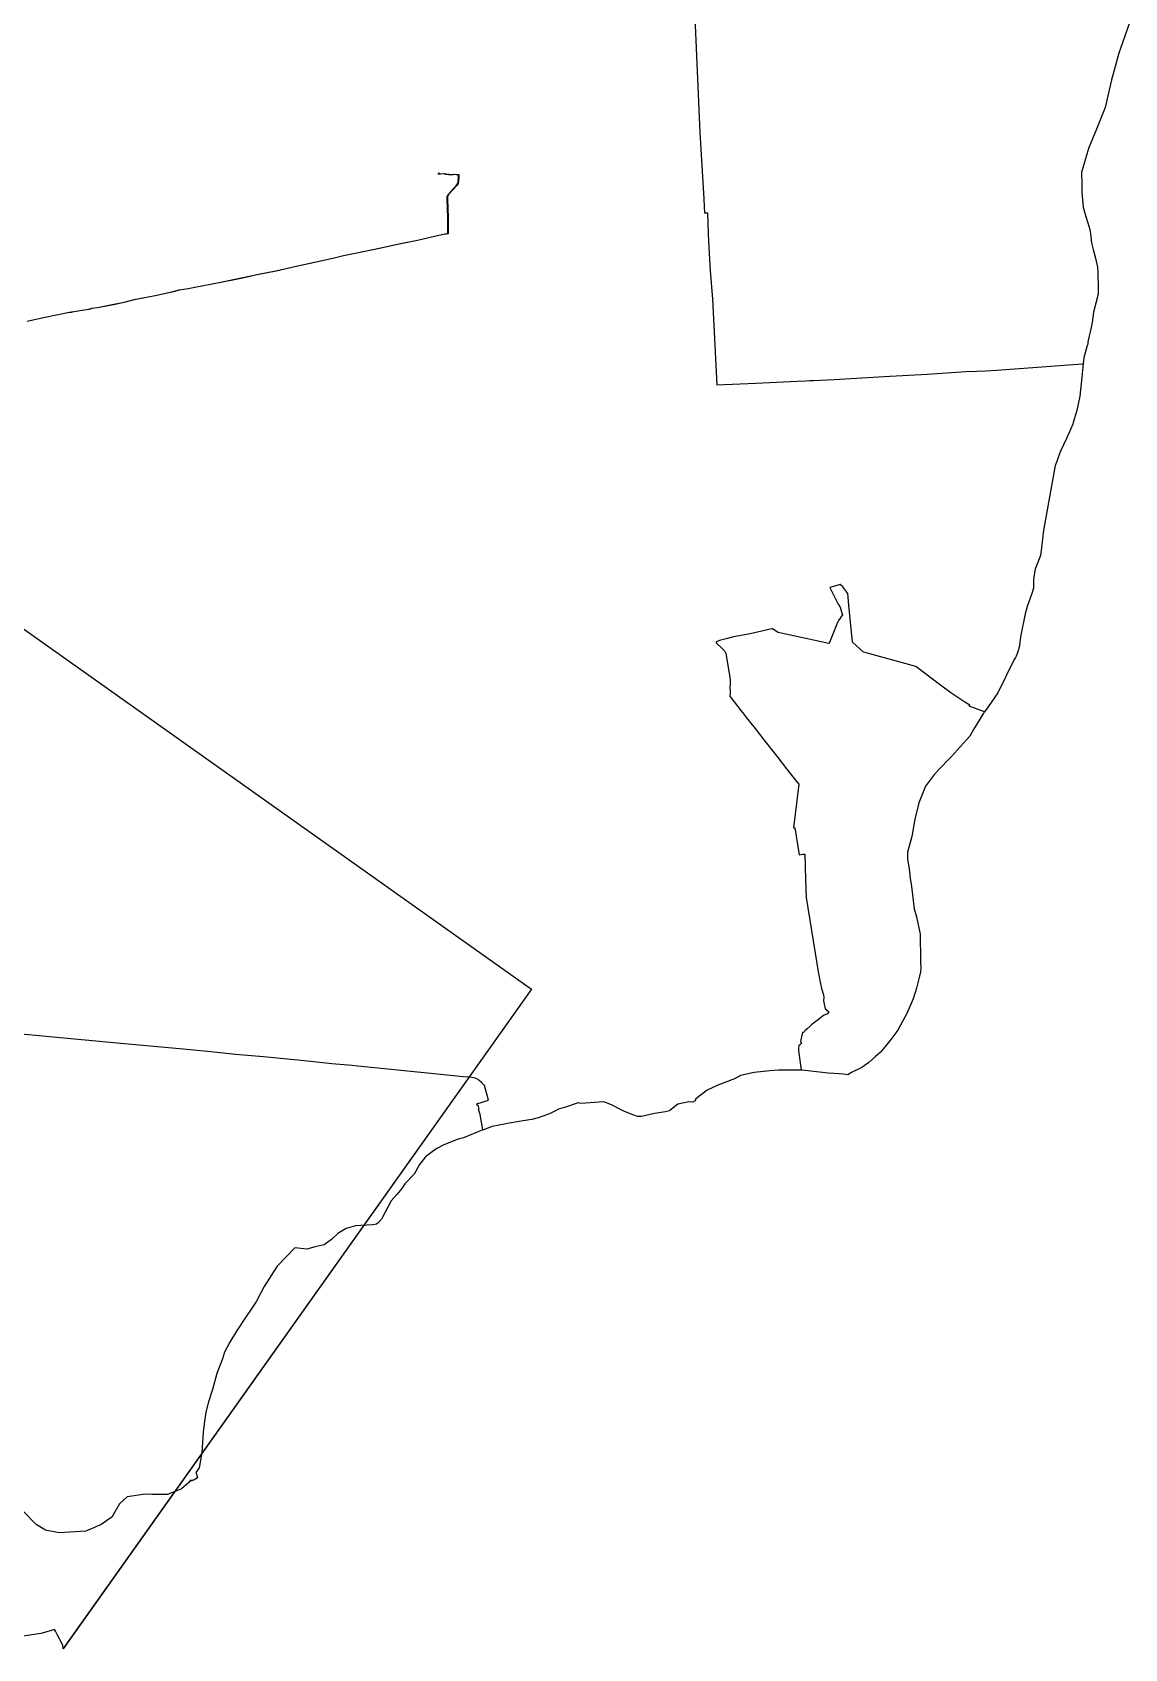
# Model space of a CAD drawing. Extents: x 896 to 2274771, y 652 to 548028.
# Drawn here: x 2239029 to 2252526, y 415777 to 435759 of the extents above; entities that cross this region are included whole.
import ezdxf

# ---------------------------------------------------------------- set-up
doc = ezdxf.new("R2010")
doc.units = 0
doc.header["$MEASUREMENT"] = 0
doc.layers.add('MUNICIPAL', color=14, linetype='CONTINUOUS')
doc.layers.add('Z', color=30, linetype='CONTINUOUS')

msp = doc.modelspace()

# ---------------------------------------------------------------- linework, layer by layer
at = {"layer": 'MUNICIPAL', "linetype": 'Continuous'}
for points in [[(2247211.89, 436035.5), (2247278.02, 434520.41), (2247326.13, 433699.37), (2247329.13, 433606.35), (2247333.6, 433526.48), (2247351.19, 433527.61), (2247369.3, 433528.6), (2247380.42, 433270.85), (2247385.16, 433176.92), (2247397.5, 432952.75), (2247405, 432816.82), (2247432.52, 432458.5), (2247484.57, 431402.71), (2247487.58, 431402.85), (2247966.6, 431423.92), (2247969.6, 431424.06), (2248480.05, 431446.52), (2248589.54, 431451.27), (2248630.01, 431453.14), (2248654.06, 431454.27), (2248682.3, 431455.59), (2248936.22, 431467.98), (2249553.58, 431503.92), (2249622.73, 431507.95), (2250087.72, 431535), (2250564.59, 431564.7), (2250699.25, 431569.4), (2250808.51, 431575.54), (2250944.48, 431583.15), (2250947.49, 431583.1), (2252001.97, 431661.21), (2252014.15, 431661.69), (2251996.97, 431495.14), (2251970.83, 431263.46), (2251934.59, 431083.19), (2251889.5, 430934.08), (2251884.2, 430917.05), (2251857.56, 430849.73), (2251845.93, 430820.97), (2251808.71, 430738.01), (2251734.01, 430583.32), (2251725.4, 430560.12), (2251705.08, 430504.9), (2251686.02, 430454.89), (2251666.79, 430405.78), (2251528.78, 429623.95), (2251519.77, 429566.63), (2251499.27, 429386.14), (2251484.37, 429293.6), (2251469.62, 429249.09), (2251418.12, 429120.77), (2251404.48, 429027.29), (2251398.04, 428982.57), (2251397.78, 428889.14), (2251384.18, 428833.62), (2251358.09, 428764.61), (2251321.89, 428660.33), (2251295.68, 428572.53), (2251243.14, 428305.12), (2251232.6, 428248.9), (2251227.51, 428186.24), (2251225.13, 428173.65), (2251206.92, 428099.22), (2251186.69, 428048.28), (2251177.19, 428031.28), (2251160.39, 428004), (2250957.98, 427594.69), (2250837.14, 427419.78), (2250792.91, 427358.14), (2250792.25, 427358.44), (2250604.94, 427429.27), (2250611.79, 427440.41), (2250552.85, 427478.63), (2250376.71, 427593.94), (2250248.35, 427688.43), (2250199.33, 427725.22), (2250166.45, 427749.53), (2249945.7, 427920.02), (2249330.6, 428089.78), (2249300.57, 428098.07), (2249163.17, 428220.36), (2249118.15, 428678.49), (2249103.91, 428823.34), (2249092.62, 428838.32), (2249043.15, 428903.96), (2249011.48, 428934.14), (2248880.99, 428898.09), (2248987.59, 428690.9), (2249007.52, 428661.11), (2249037.54, 428558.94), (2248991.13, 428489.12), (2248979.81, 428472.09), (2248968.87, 428443.83), (2248880.68, 428215.81), (2248875.19, 428202.96), (2248869.37, 428204.51), (2248244.79, 428341.51), (2248172.73, 428385.79), (2248165.99, 428383.81), (2247900.43, 428325.01), (2247691.23, 428284.79), (2247600.84, 428262.35), (2247518.16, 428241.39), (2247475.2, 428220.75), (2247482.81, 428208.87), (2247486.73, 428202.73), (2247542.72, 428149.18), (2247572.81, 428120.39), (2247580.15, 428113.36), (2247602.66, 428073.36), (2247602.65, 428058.37), (2247630.15, 427883.37), (2247644.22, 427813.05), (2247652.6, 427750.05), (2247651.88, 427723.43), (2247651.65, 427720.44), (2247650.34, 427702.98), (2247647.77, 427668.81), (2247653.22, 427601.25), (2247652.03, 427568.38), (2247648.42, 427563.37), (2247643.07, 427555.95), (2247654.62, 427541.92), (2247659.73, 427534.18), (2247783.66, 427377.23), (2247819.11, 427330.62), (2247851.03, 427289.24), (2247943.3, 427172.17), (2248011.86, 427084.91), (2248066.45, 427013.91), (2248226.77, 426810.2), (2248348.02, 426654.55), (2248473.48, 426495.69), (2248497.98, 426464.2), (2248432.66, 425924.06), (2248450.78, 425924.14), (2248504.75, 425592.71), (2248548.94, 425600.3), (2248572.02, 425601.08), (2248581.84, 425290.09), (2248590.69, 425065.34), (2248723.86, 424246.97), (2248736.42, 424169.85), (2248758.14, 424036.46), (2248781.13, 423936.96), (2248804.74, 423861.71), (2248807.23, 423827.07), (2248804.73, 423786.69), (2248827.2, 423689.2), (2248860.95, 423657.76), (2248872.08, 423648.74), (2248851.99, 423625.25), (2248804.59, 423605.47), (2248768.95, 423577.43), (2248742.88, 423557.09), (2248711.07, 423530.16), (2248682.23, 423508.68), (2248677.22, 423504.94), (2248657.62, 423488.96), (2248657.99, 423488.52), (2248639.66, 423473.6), (2248600.7, 423439.92), (2248573.43, 423416.3), (2248571.53, 423406.88), (2248559.24, 423394.26), (2248558.63, 423393.33), (2248544.79, 423397.92), (2248539.6, 423372.45), (2248537.05, 423359.89), (2248525.89, 423304.21), (2248522.21, 423285.86), (2248530.62, 423265.31), (2248532.89, 423259.78), (2248522.63, 423256.27), (2248512.99, 423243.45), (2248498.26, 423237.34), (2248496.69, 423189.13), (2248495.98, 423178.97), (2248496.9, 423173.62), (2248529.69, 422927.37), (2248335.53, 422927.52), (2248247.2, 422927.67), (2248140.44, 422918.88), (2247948.43, 422900.29), (2247778.33, 422861.35), (2247704.35, 422821.87), (2247498.43, 422744.7), (2247366.64, 422681.76), (2247227.56, 422574.59), (2247219.12, 422550.92), (2247188.81, 422534.25), (2247139.5, 422538.99), (2247003.68, 422507.03), (2246904.06, 422430.76), (2246902.63, 422428.87), (2246900.11, 422427.85), (2246850.49, 422413.39), (2246717.18, 422394.57), (2246556.64, 422354.53), (2246504.4, 422356.3), (2246461.15, 422371.41), (2246344.68, 422418.69), (2246298.02, 422443.03), (2246183.64, 422502.52), (2246089.75, 422538.89), (2245806.9, 422517.83), (2245771.82, 422523.34), (2245618.19, 422470.52), (2245530.86, 422445.38), (2245485.12, 422422.21), (2245418.28, 422388.42), (2245279.82, 422338.32), (2245198.96, 422320.59), (2245171.26, 422316.31), (2245043.48, 422296.38), (2244900.71, 422268.48), (2244862, 422261.56), (2244815.23, 422252.62), (2244799.06, 422249.9), (2244709.02, 422234.72), (2244601.73, 422192.78), (2244594.59, 422189.86), (2244560.98, 422379.5), (2244541.2, 422447.48), (2244551.54, 422451.52), (2244537.84, 422492.66), (2244529.06, 422489.25), (2244521.67, 422514.66), (2244665.36, 422556.26), (2244639.75, 422649.51), (2244614.54, 422739.67), (2244607.36, 422748), (2244578.78, 422778.1), (2244551.93, 422801.47), (2244536.09, 422812.49), (2244519.9, 422821.01), (2244498.85, 422828.96), (2244481.57, 422833.03), (2244433.17, 422840.86), (2244351.6, 422848.7), (2243913.21, 422891.54), (2243090.85, 422974.32), (2243049.84, 422978.25), (2242979.81, 422985.12), (2242728.64, 423009.49), (2242350.45, 423046.87), (2241883.83, 423092.02), (2241540.74, 423124.23), (2241195.39, 423158.55), (2241024.87, 423175.5), (2240847.09, 423192.1), (2240530.63, 423221.28), (2240077.35, 423264.74), (2239286.81, 423338.32), (2238765.54, 423387.24)], [(2252640.29, 436029.88), (2252453.99, 435503.09), (2252360.99, 435171.81), (2252283.7, 434831.27), (2252178.41, 434560.74), (2252078.65, 434323.14), (2251994.29, 434024.7), (2251994.91, 433879.97), (2251994.79, 433780.14), (2252011.7, 433597.69), (2252042.5, 433494.62), (2252069.98, 433402.88), (2252096.1, 433320.15), (2252096.68, 433318.3), (2252101.94, 433269.51), (2252117.57, 433158.34), (2252135.74, 433075.05), (2252163.79, 432967.31), (2252188.82, 432854.43), (2252192.31, 432793.84), (2252194.5, 432722.85), (2252196.65, 432655.46), (2252197.07, 432522.69), (2252141.99, 432300.29), (2252123.5, 432171.23), (2252117.14, 432132.18), (2252113.29, 432111.88), (2252104.31, 432071.56), (2252087.39, 432008.8), (2252071.53, 431930.81), (2252069.72, 431905.67), (2252063.77, 431887.22), (2252021.94, 431736.91), (2252014.15, 431661.69), (2251996.97, 431495.14), (2251970.83, 431263.46), (2251934.59, 431083.19), (2251889.5, 430934.08), (2251884.2, 430917.05), (2251857.56, 430849.73), (2251845.93, 430820.97), (2251808.71, 430738.01), (2251734.01, 430583.32), (2251725.4, 430560.12), (2251705.08, 430504.9), (2251686.02, 430454.89), (2251666.79, 430405.78), (2251528.78, 429623.95), (2251519.77, 429566.63), (2251499.27, 429386.14), (2251484.37, 429293.6), (2251469.62, 429249.09), (2251418.12, 429120.77), (2251404.48, 429027.29), (2251398.04, 428982.57), (2251397.78, 428889.14), (2251384.18, 428833.62), (2251358.09, 428764.61), (2251321.89, 428660.33), (2251295.68, 428572.53), (2251243.14, 428305.12), (2251232.6, 428248.9), (2251227.51, 428186.24), (2251225.13, 428173.65), (2251206.92, 428099.22), (2251186.69, 428048.28), (2251177.19, 428031.28), (2251160.39, 428004), (2250957.98, 427594.69), (2250837.14, 427419.78), (2250792.91, 427358.14), (2250788.7, 427352.26), (2250783.04, 427344.35), (2250659.79, 427139.71), (2250611.25, 427058.9), (2250571.52, 427013.26), (2250384.84, 426808.34), (2250364.9, 426787.85), (2250232.17, 426651.87), (2250161.8, 426569.92), (2250064.82, 426441.65), (2249980.58, 426235.05), (2249932.07, 426032.58), (2249897.19, 425816.23), (2249844.5, 425625.28), (2249842.77, 425542.17), (2249861.22, 425413.74), (2249877.08, 425303.98), (2249891.21, 425200.98), (2249926.84, 424922.19), (2249953.83, 424825.79), (2249999.85, 424610.68), (2250001.27, 424280.02), (2250002.14, 424267.39), (2250008.13, 424195.34), (2250003.04, 424144.23), (2249980.43, 424056.69), (2249955.62, 423944.6), (2249912.67, 423810.28), (2249833.9, 423631.39), (2249757.85, 423486.85), (2249723.73, 423425.48), (2249637.08, 423307.96), (2249572.5, 423227.82), (2249508.99, 423151.61), (2249445.97, 423096.21), (2249363.18, 423022.81), (2249276.89, 422963.96), (2249152.21, 422898.44), (2249106.51, 422870.03), (2249052.18, 422879.94), (2248935.22, 422886.74), (2248863.75, 422890.86), (2248539.25, 422927.36), (2248529.69, 422927.37), (2248335.53, 422927.52), (2248247.2, 422927.67), (2248140.44, 422918.88), (2247948.43, 422900.29), (2247778.33, 422861.35), (2247704.35, 422821.87), (2247498.43, 422744.7), (2247366.64, 422681.76), (2247227.56, 422574.59), (2247219.12, 422550.92), (2247188.81, 422534.25), (2247139.5, 422538.99), (2247003.68, 422507.03), (2246904.06, 422430.76), (2246902.63, 422428.87), (2246900.11, 422427.85), (2246850.49, 422413.39), (2246717.18, 422394.57), (2246556.64, 422354.53), (2246504.4, 422356.3), (2246461.15, 422371.41), (2246344.68, 422418.69), (2246298.02, 422443.03), (2246183.64, 422502.52), (2246089.75, 422538.89), (2245806.9, 422517.83), (2245771.82, 422523.34), (2245618.19, 422470.52), (2245530.86, 422445.38), (2245485.12, 422422.21), (2245418.28, 422388.42), (2245279.82, 422338.32), (2245198.96, 422320.59), (2245171.26, 422316.31), (2245043.48, 422296.38), (2244900.71, 422268.48), (2244862, 422261.56), (2244815.23, 422252.62), (2244799.06, 422249.9), (2244709.02, 422234.72), (2244601.73, 422192.78), (2244594.59, 422189.86), (2244355.23, 422091.95), (2244289.5, 422077.32), (2244113.96, 422004.79), (2244029.04, 421959.42), (2243970.9, 421920), (2243886.54, 421857.06), (2243811.5, 421761.08), (2243747.39, 421644.58), (2243631.49, 421523.18), (2243594.33, 421465.42), (2243533.39, 421390.51), (2243464.16, 421312.44), (2243341.57, 421089.03), (2243302.57, 421040.1), (2243282.97, 421026.23), (2243259.67, 421020), (2243234.88, 421017.2), (2243234.41, 421017.41), (2243089.67, 421008.18), (2243023.85, 421003.77), (2242908.27, 420971.76), (2242804.52, 420910.92), (2242725.72, 420835.53), (2242636.04, 420768.31), (2242523.34, 420744.23), (2242422.22, 420717.21), (2242274.42, 420731.52), (2242052.7, 420506.16), (2241894.97, 420254.62), (2241798.4, 420073.9), (2241730.98, 419974.22), (2241670.82, 419885.26), (2241550.27, 419703.63), (2241467.84, 419565.87), (2241404.75, 419442.93), (2241378.21, 419359.14), (2241307.64, 419177.3), (2241256.06, 418982.46), (2241204.37, 418830.09), (2241172.21, 418699.76), (2241152.74, 418557.88), (2241138.59, 418453.9), (2241124.81, 418202.85), (2241092.27, 418015.02), (2241050.91, 417956.63), (2241052.95, 417951.4), (2241070.78, 417889.83), (2241035.66, 417868.93), (2241013.59, 417858.25), (2241013.38, 417859.05), (2240992.03, 417848.05), (2240986.29, 417865.37), (2240958.66, 417826.36), (2240870.45, 417751.64), (2240700.22, 417684.18), (2240514.41, 417685.33), (2240429.08, 417685.89), (2240201.99, 417655.61), (2240107.72, 417569.87), (2240012.24, 417401.23), (2239878.94, 417311.54), (2239853.19, 417300.69), (2239830.05, 417290.75), (2239798.27, 417277.29), (2239689.71, 417231.15), (2239362.63, 417208.14), (2239192.7, 417241.65), (2239074.94, 417311.01), (2238915.44, 417475.49)]]:
    msp.add_lwpolyline(points, dxfattribs=at)
at = {"layer": 'Z', "linetype": 'Continuous'}
for points in [[(2228883.67, 435504.94), (2245195.5, 423932.21), (2239410.02, 415777.48), (2239407.47, 415821.53), (2239335.02, 415952.33), (2239323.5, 415975.41), (2239314.15, 415992.72), (2239301.33, 416016.47), (2239275.8, 416004.88), (2239267.86, 416002.54), (2239134.11, 415963.16), (2238827.7, 415918.81)], [(2228883.67, 435504.94), (2245195.5, 423932.21), (2239410.02, 415777.48), (2239407.47, 415821.53), (2239335.02, 415952.33), (2239323.5, 415975.41), (2239314.15, 415992.72), (2239301.33, 416016.47), (2239275.8, 416004.88), (2239267.86, 416002.54), (2239134.11, 415963.16), (2238827.7, 415918.81)], [(2228883.67, 435504.94), (2245194.76, 423931.95), (2239409.98, 415778.08), (2239407.47, 415821.53), (2239335.02, 415952.33), (2239323.5, 415975.41), (2239314.15, 415992.72), (2239301.33, 416016.47), (2239275.8, 416004.88), (2239267.86, 416002.54), (2239134.11, 415963.16), (2238827.7, 415918.81)], [(2238964.28, 432187.97), (2239166.71, 432233.7), (2239489.38, 432298.04), (2239509.33, 432300.98), (2239518.9, 432303.89), (2239722.1, 432338.9), (2239732.41, 432335.9), (2239764.58, 432349.62), (2239832.95, 432358.07), (2240033.53, 432396.56), (2240162.79, 432425.18), (2240289.23, 432454.52), (2240546.73, 432507.15), (2240751.61, 432551.89), (2240845.07, 432574.58), (2240955.78, 432592.2), (2241035.52, 432607.46), (2241336.69, 432665.12), (2241608.1, 432722.06), (2241825.03, 432767.57), (2242039.36, 432812.54), (2242289.62, 432868.68), (2242516.74, 432919.61), (2242742.19, 432967.02), (2242872.75, 432998.94), (2243039.1, 433031.83), (2243336.84, 433094.99), (2243558.94, 433142.56), (2243787.9, 433190.21), (2243942.67, 433225.32), (2244124.72, 433266.59), (2244149.16, 433269.49), (2244164.82, 433270.34), (2244161.58, 433485.62), (2244161.24, 433497.77), (2244158.05, 433552.02), (2244158.07, 433552.47), (2244153.72, 433731.64), (2244172.32, 433759.53), (2244270.65, 433868.08), (2244285.49, 433891.75), (2244291, 433914.42), (2244292.24, 433921.53), (2244293.22, 433966.5), (2244293.48, 433978.15), (2244293.09, 433996.87), (2244285.86, 433997.01), (2244264.87, 433995.75), (2244238.91, 434000.16), (2244224.91, 433999.52), (2244170.78, 433997), (2244170.52, 434003.12), (2244133.79, 434001.16), (2244126.96, 434010.68), (2244116.55, 434010.32), (2244073.51, 434006.03), (2244047.55, 434004.42), (2244046.66, 434020.13), (2244052.03, 434020.41), (2244052.24, 434016.42), (2244050.88, 434016.34), (2244051.32, 434008.67), (2244073.18, 434010.01), (2244116.27, 434014.3), (2244128.96, 434014.75), (2244135.76, 434005.27), (2244174.35, 434007.34), (2244174.61, 434001.19), (2244224.73, 434003.51), (2244239.14, 434004.18), (2244265.09, 433999.78), (2244285.78, 434001.01), (2244297.02, 434000.79), (2244297.48, 433978.15), (2244297.21, 433966.42), (2244296.23, 433921.13), (2244294.92, 433913.6), (2244289.23, 433890.18), (2244273.84, 433865.65), (2244175.49, 433757.05), (2244157.74, 433730.48), (2244162.06, 433552.48), (2244162.06, 433552.1), (2244165.23, 433497.94), (2244165.58, 433485.72), (2244168.87, 433266.55), (2244149.49, 433265.5), (2244125.39, 433262.65), (2243943.55, 433221.41), (2243788.74, 433186.3), (2243559.76, 433138.65), (2243337.68, 433091.08), (2243039.9, 433027.93), (2242873.62, 432995.04), (2242743.08, 432963.12), (2242517.59, 432915.71), (2242290.49, 432864.77), (2242040.21, 432808.63), (2241825.85, 432763.66), (2241608.93, 432718.15), (2241337.48, 432661.2), (2241036.28, 432603.53), (2240956.46, 432588.26), (2240845.87, 432570.64), (2240752.52, 432547.99), (2240547.56, 432503.23), (2240290.08, 432450.62), (2240163.67, 432421.27), (2240034.33, 432392.64), (2239833.57, 432354.11), (2239765.62, 432345.72), (2239732.66, 432331.67), (2239721.88, 432334.79), (2239519.82, 432299.99), (2239510.21, 432297.08), (2239490.06, 432294.09), (2239167.54, 432229.78), (2238964.74, 432183.97)]]:
    msp.add_lwpolyline(points, dxfattribs=at)

doc.saveas('drawing.dxf')
